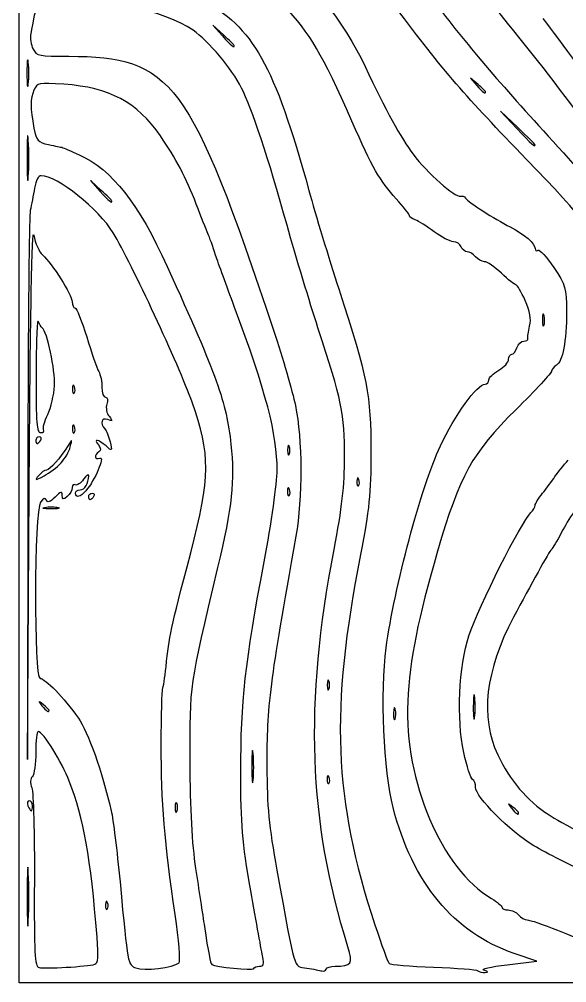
# Model space of a CAD drawing. Extents: x 32 to 2531, y 46 to 1398.
# Drawn here: x 32.3 to 253.1, y 45.7 to 434 of the extents above; entities that cross this region are included whole.
import ezdxf

# ---------------------------------------------------------------- set-up
doc = ezdxf.new("R2010")
doc.units = 0
doc.layers.add('IMAGE', color=7, linetype='CONTINUOUS')

msp = doc.modelspace()

# ---------------------------------------------------------------- linework, layer by layer
at = {"layer": 'IMAGE', "color": 7}
for points in [[(32.319879, 721.65756), (32.319879, 1397.653213), (1281.6532, 1397.653213), (2530.9865, 1397.653213), (2530.9865, 721.65312), (2530.9865, 45.6531), (1281.6532, 45.6531), (32.319879, 45.6531), (32.319879, 721.64876)], [(118.98655, 423.4038), (118.98655, 423.4038)], [(35.951074, 416.6532), (35.951074, 416.6532)], [(220.31988, 404.7799), (220.31988, 404.7799)], [(35.973347, 385.2712), (35.973347, 385.2712)], [(240.31988, 383.37), (240.31988, 383.37)], [(69.653213, 360.7371), (69.653213, 360.7371)], [(54.564035, 285.9032), (54.564035, 285.9032)], [(42.141113, 268.6091), (42.141113, 268.6091)], [(54.564035, 269.9032), (54.564035, 269.9032)], [(40.986546, 264.3204), (40.986546, 264.3204)], [(141.20292, 261.9865), (141.20292, 261.9865)], [(49.166633, 255.1932), (49.166633, 255.1932)], [(169.23064, 248.5699), (169.23064, 248.5699)], [(60.319879, 241.6532), (60.319879, 241.6532)], [(141.23064, 244.5699), (141.23064, 244.5699)], [(42.668758, 237.2628), (42.668758, 237.2628)], [(157.20292, 167.3199), (157.20292, 167.3199)], [(215.95285, 160.6293), (215.95285, 160.6293)], [(44.319879, 155.49), (44.319879, 155.49)], [(157.23064, 128.5699), (157.23064, 128.5699)], [(37.653213, 116.9865), (37.653213, 116.9865)], [(95.869587, 117.9865), (95.869587, 117.9865)], [(233.65321, 114.1566), (233.65321, 114.1566)], [(35.976555, 89.9865), (35.976555, 89.9865)], [(67.897369, 77.9032), (67.897369, 77.9032)], [(62.766809, 53.0905), (62.766809, 53.0905)], [(96.772749, 53.6885), (96.772749, 53.6885)], [(129.25304, 52.3199), (129.25304, 52.3199)], [(159.65528, 52.3199), (159.65528, 52.3199)], [(219.65321, 50.7332), (219.65321, 50.7332)]]:
    msp.add_lwpolyline(points, close=True, dxfattribs=at)
for points in [[(114.65321, 427.7371), (110.31988, 431.6532), (114.236, 427.3199)], [(217.31988, 407.7799), (214.31988, 410.3199), (216.85987, 407.3199)], [(233.31988, 390.37), (226.31988, 396.9865), (232.93643, 389.9865)], [(65.319879, 365.0704), (60.986546, 368.9865), (64.902667, 364.6532)], [(243.91063, 314.6278), (243.91053, 314.6278)], [(35.745771, 244.3199), (35.614078, 135.6532), (36.30031, 244.3199)], [(183.91063, 155.9612), (183.91053, 155.9612)], [(126.6314, 137.9513), (126.63121, 137.9513)], [(228.98655, 52.9119), (240.98655, 54.3199), (231.88055, 57.4365)]]:
    msp.add_lwpolyline(points, dxfattribs=at)
for points in [[(236.98429, 422.8231), (207.67991, 459.10051), (196.85432, 475.15193), (182.90421, 503.00933)], [(136.31988, 459.88585), (148.84154, 451.37269), (163.25409, 433.1192), (171.79441, 414.9574)], [(102.4046, 429.5949), (90.663921, 437.6727), (65.631619, 442.96108), (48.04903, 441.07813)], [(48.04903, 441.07813), (38.380995, 440.04279), (39.398467, 441.21672), (36.991214, 428.3199)], [(105.65321, 442.11801), (126.7061, 430.7148), (135.08291, 415.8501), (149.11973, 364.9865)], [(166.42055, 392.9865), (154.41463, 420.2088), (149.59697, 428.3853), (139.05524, 439.4309)], [(237.02104, 377.4397), (211.92233, 403.2223), (203.7258, 412.7407), (184.02195, 438.9862)], [(199.2703, 441.65326), (212.29496, 424.3729), (226.21373, 407.9907), (247.56406, 384.8123)], [(243.43272, 434.3219), (258.06798, 415.7703), (291.95222, 366.2284), (305.90164, 342.9865)], [(36.991214, 428.3199), (36.649014, 426.4865), (37.047254, 423.6592), (37.876198, 422.0368)], [(121.99388, 406.3199), (117.84947, 414.4), (108.7147, 425.2535), (102.4046, 429.5949)], [(114.236, 427.3199), (117.88638, 423.2806), (118.98655, 422.3737), (118.98655, 423.4038)], [(118.98655, 423.4038), (118.98655, 423.6332), (117.03655, 425.5832), (114.65321, 427.7371)], [(37.876198, 422.0368), (39.275175, 419.2988), (40.307043, 419.0882), (52.251065, 419.1023)], [(298.06236, 334.9099), (287.25377, 355.0746), (259.85996, 394.5042), (236.98429, 422.8231)], [(35.951074, 416.6532), (35.655305, 419.0365), (35.413311, 417.0865), (35.413311, 412.3199)], [(35.951074, 407.9865), (36.246842, 410.3699), (36.246842, 414.2699), (35.951074, 416.6532)], [(52.251065, 419.1023), (94.002041, 419.1523), (101.185, 409.5319), (134.96918, 308.3199)], [(35.413311, 412.3199), (35.413311, 407.5532), (35.655305, 405.6032), (35.951074, 407.9865)], [(171.79441, 414.9574), (180.00149, 397.5044), (186.24664, 386.0858), (191.10365, 379.6528)], [(50.319879, 407.839), (40.053593, 408.5459), (39.600682, 408.4549), (38.253715, 405.4137)], [(89.272578, 386.9865), (79.833263, 400.63), (68.735709, 406.5708), (50.319879, 407.839)], [(38.253715, 405.4137), (36.709441, 401.9269), (36.710457, 398.4346), (38.258115, 390.1066)], [(140.32597, 350.9865), (132.85383, 377.7621), (125.94399, 398.6186), (121.99388, 406.3199)], [(216.85987, 407.3199), (219.24683, 404.5006), (220.31988, 403.7129), (220.31988, 404.7799)], [(220.31988, 404.7799), (220.31988, 405.0329), (218.96988, 406.3829), (217.31988, 407.7799)], [(184.25764, 361.7066), (177.6788, 368.9573), (174.76348, 374.0698), (166.42055, 392.9865)], [(35.973317, 385.2712), (35.707917, 389.5146), (35.48831, 386.3865), (35.485302, 378.3199)], [(38.258115, 390.1066), (39.191423, 385.0846), (39.747581, 384.4637), (44.13771, 383.5433)], [(232.93643, 389.9865), (239.08464, 383.482), (240.31988, 382.3751), (240.31988, 383.37)], [(240.31988, 383.37), (240.31988, 383.5809), (237.16988, 386.7309), (233.31988, 390.37)], [(35.967847, 370.6045), (36.236255, 374.4278), (36.238717, 381.0278), (35.973347, 385.2712)], [(103.68695, 359.5555), (99.703182, 369.9357), (95.388539, 378.1466), (89.272578, 386.9865)], [(247.56406, 384.8123), (270.51156, 359.8999), (280.64733, 345.2554), (286.87485, 328.0148)], [(44.13771, 383.5433), (46.804539, 382.9841), (49.286491, 382.4548), (49.653158, 382.367)], [(49.653158, 382.367), (50.019825, 382.279), (53.093267, 380.9503), (56.483031, 379.4139)], [(35.485302, 378.3199), (35.482202, 370.2532), (35.699439, 366.7813), (35.967847, 370.6045)], [(56.483031, 379.4139), (69.694286, 373.4257), (80.482202, 359.7354), (92.016715, 334.3199)], [(191.10365, 379.6528), (196.85993, 372.0286), (208.09882, 362.049), (210.16928, 362.7233)], [(274.32163, 329.2576), (267.48771, 344.0488), (259.56988, 354.2764), (237.02104, 377.4397)], [(41.185538, 370.9865), (40.015637, 370.9865), (38.962682, 369.0535), (38.461914, 365.9865)], [(70.198666, 347.9196), (64.505453, 357.4702), (47.504841, 370.9865), (41.185538, 370.9865)], [(38.461914, 365.9865), (38.012905, 363.2365), (37.247717, 359.1865), (36.761497, 356.9865)], [(64.902667, 364.6532), (68.553042, 360.6139), (69.653213, 359.707), (69.653213, 360.7371)], [(69.653213, 360.7371), (69.653213, 360.9666), (67.703213, 362.9166), (65.319879, 365.0704)], [(149.11973, 364.9865), (151.75065, 355.4532), (157.1546, 337.6185), (161.12849, 325.3538)], [(189.65321, 354.8621), (189.65321, 355.3559), (187.2252, 358.4359), (184.25764, 361.7066)], [(210.16928, 362.7233), (210.85104, 362.9453), (211.76382, 362.6142), (212.19769, 361.9876)], [(212.19769, 361.9876), (213.29521, 360.4024), (223.92492, 353.5258), (230.23384, 350.3196)], [(108.37519, 347.6532), (107.74615, 349.1199), (105.63644, 354.4759), (103.68695, 359.5555)], [(36.761497, 356.9865), (36.275277, 354.7865), (35.818199, 304.0865), (35.745771, 244.3199)], [(191.98655, 353.1509), (190.70321, 353.5982), (189.65321, 354.3683), (189.65321, 354.8621)], [(36.30031, 244.3199), (36.724587, 311.5053), (37.429035, 350.7285), (38.145725, 347.0714)], [(152.77188, 309.6532), (149.50799, 319.5532), (143.90732, 338.1532), (140.32597, 350.9865)], [(199.65321, 348.3731), (196.71988, 350.5536), (193.26988, 352.7036), (191.98655, 353.1509)], [(230.23384, 350.3196), (236.12732, 347.3245), (240.31988, 343.6893), (240.31988, 341.5742)], [(38.145725, 347.0714), (38.783274, 343.818), (40.372963, 340.218), (41.678366, 339.0714)], [(102.00844, 279.6532), (96.55225, 294.8946), (77.736869, 335.274), (70.198666, 347.9196)], [(111.50837, 338.9865), (110.41417, 342.2865), (109.00423, 346.1865), (108.37519, 347.6532)], [(207.36172, 344.3642), (206.05537, 344.3882), (202.58655, 346.1925), (199.65321, 348.3731)], [(210.50437, 342.3199), (210.08227, 343.4199), (208.66808, 344.3398), (207.36172, 344.3642)], [(212.96593, 340.3199), (212.03419, 340.3199), (210.92649, 341.2199), (210.50437, 342.3199)], [(41.678366, 339.0714), (45.557406, 335.6641), (53.653213, 322.8856), (53.653213, 320.1703)], [(118.97187, 318.3199), (115.96115, 326.3865), (112.60258, 335.6865), (111.50837, 338.9865)], [(216.31988, 338.3199), (215.40696, 339.4199), (213.89769, 340.3199), (212.96593, 340.3199)], [(219.90548, 336.3199), (218.84632, 336.3199), (217.2328, 337.2199), (216.31988, 338.3199)], [(240.31988, 341.5742), (240.31988, 340.7976), (240.86184, 340.4972), (241.52424, 340.9065)], [(241.52424, 340.9065), (242.18664, 341.3159), (245.03664, 338.2013), (247.85757, 333.9852)], [(92.016715, 334.3199), (112.31012, 289.6048), (115.7141, 280.1037), (117.69004, 262.661)], [(226.74221, 331.6648), (224.04117, 334.2251), (220.96464, 336.3199), (219.90548, 336.3199)], [(232.59083, 326.9981), (232.07513, 327.0081), (229.44327, 329.1045), (226.74221, 331.6648)], [(247.85757, 333.9852), (252.67001, 326.7927), (252.98654, 325.7024), (252.98654, 316.3196)], [(236.3034, 320.7133), (234.77717, 324.1636), (233.10651, 326.9917), (232.59083, 326.9981)], [(161.12849, 325.3538), (172.83977, 289.2092), (174.13235, 282.6697), (174.11464, 259.6532)], [(53.653213, 320.1703), (53.653213, 318.7859), (54.165131, 317.6532), (54.79081, 317.6532)], [(238.1118, 310.3799), (238.79861, 313.2649), (238.27521, 316.2557), (236.3034, 320.7133)], [(54.79081, 317.6532), (55.416489, 317.6532), (57.541109, 312.4032), (59.512189, 305.9865)], [(136.31879, 252.1766), (136.31679, 266.8475), (131.90708, 283.6624), (118.97187, 318.3199)], [(243.91053, 314.6278), (243.57248, 315.9251), (243.27365, 315.1865), (243.24648, 312.9865)], [(243.86113, 310.6278), (244.22636, 311.5305), (244.24859, 313.3305), (243.91063, 314.6278)], [(252.98654, 316.3196), (252.98654, 304.1152), (251.46786, 296.0283), (248.90681, 294.595)], [(39.958401, 312.3199), (39.53967, 313.4199), (39.149703, 303.7699), (39.091809, 290.8754)], [(41.616502, 309.6532), (41.123277, 310.0199), (40.377133, 311.2199), (39.958401, 312.3199)], [(243.24648, 312.9865), (243.21928, 310.7865), (243.49589, 309.7251), (243.86113, 310.6278)], [(46.521851, 286.3199), (46.860361, 292.5927), (43.580714, 308.193), (41.616502, 309.6532)], [(134.96918, 308.3199), (138.51855, 297.6865), (142.43584, 284.1865), (143.67429, 278.3199)], [(163.51935, 257.6532), (163.56505, 274.7247), (162.35164, 280.5961), (152.77188, 309.6532)], [(237.39921, 305.3199), (237.25952, 305.8699), (237.58017, 308.1469), (238.1118, 310.3799)], [(59.512189, 305.9865), (61.483269, 299.5699), (63.67135, 293.278), (64.374591, 292.0046)], [(232.98655, 301.6532), (233.45205, 303.1199), (234.69248, 304.3199), (235.74307, 304.3199)], [(235.74307, 304.3199), (236.79364, 304.3199), (237.53892, 304.7699), (237.39921, 305.3199)], [(230.89669, 298.9865), (231.58061, 298.9865), (232.52104, 300.1865), (232.98655, 301.6532)], [(225.66164, 292.5912), (227.85701, 293.8404), (229.65321, 295.7904), (229.65321, 296.9245)], [(229.65321, 296.9245), (229.65321, 298.0586), (230.21279, 298.9865), (230.89669, 298.9865)], [(64.374591, 292.0046), (65.077833, 290.7313), (65.653213, 287.8813), (65.653213, 285.6713)], [(221.66164, 288.6532), (221.66564, 289.5699), (223.46628, 291.342), (225.66164, 292.5912)], [(246.98654, 292.2364), (246.98654, 291.5302), (240.47902, 284.51), (232.52537, 276.636)], [(248.90681, 294.595), (247.85066, 294.004), (246.98654, 292.9426), (246.98654, 292.2364)], [(39.091809, 290.8754), (39.003439, 271.1914), (39.297934, 267.431), (40.927894, 267.431)], [(220.22464, 286.9865), (221.01036, 286.9865), (221.65701, 287.7365), (221.66164, 288.6532)], [(43.787535, 274.7202), (45.093539, 277.4334), (46.323982, 282.6532), (46.521851, 286.3199)], [(53.758475, 285.0977), (53.700585, 283.6921), (54.015713, 282.9046), (54.458769, 283.3477)], [(54.564031, 285.9032), (54.138397, 286.9669), (53.822454, 286.6509), (53.758475, 285.0977)], [(54.458769, 283.3477), (54.901823, 283.7907), (54.949193, 284.9407), (54.564035, 285.9032)], [(65.653213, 285.6713), (65.653213, 283.4614), (66.293645, 281.6532), (67.076397, 281.6532)], [(202.11717, 262.0388), (207.84597, 274.3629), (217.00841, 286.9865), (220.22464, 286.9865)], [(67.076397, 281.6532), (67.903929, 281.6532), (68.136847, 280.5103), (67.632905, 278.9226)], [(101.4497, 218.9865), (109.4182, 249.5259), (109.50286, 258.7182), (102.00844, 279.6532)], [(67.632905, 278.9226), (67.142693, 277.378), (67.538035, 275.2425), (68.543055, 274.0063)], [(143.67429, 278.3199), (146.50185, 264.9254), (146.57875, 240.9219), (143.84301, 225.6532)], [(232.52537, 276.636), (214.86838, 259.1558), (209.98172, 250.3245), (200.99466, 219.6529)], [(42.141113, 268.6091), (41.740641, 269.2571), (42.481531, 272.0071), (43.787535, 274.7202)], [(67.986546, 272.6951), (65.501158, 273.6265), (64.741786, 271.1808), (66.814402, 268.9199)], [(68.543055, 274.0063), (70.080297, 272.1153), (70.005258, 271.9385), (67.986546, 272.6951)], [(40.927894, 267.431), (41.995637, 267.431), (42.541585, 267.9612), (42.141113, 268.6091)], [(53.758475, 269.0977), (53.700585, 267.6921), (54.015713, 266.9046), (54.458769, 267.3477)], [(54.564031, 269.9032), (54.138397, 270.9669), (53.822454, 270.6509), (53.758475, 269.0977)], [(54.458769, 267.3477), (54.901823, 267.7907), (54.949193, 268.9407), (54.564035, 269.9032)], [(66.814402, 268.9199), (67.453055, 268.2232), (68.398045, 265.8695), (68.914379, 263.6894)], [(40.398569, 265.6537), (39.621957, 265.6537), (38.986546, 265.0537), (38.986546, 264.3204)], [(38.986546, 264.3204), (38.986546, 263.587), (39.251135, 262.987), (39.574523, 262.987)], [(39.574523, 262.987), (39.897911, 262.987), (40.533321, 263.587), (40.986546, 264.3204)], [(40.986546, 264.3204), (41.439771, 265.0537), (41.175181, 265.6537), (40.398569, 265.6537)], [(52.888919, 261.6532), (53.726465, 264.8419), (53.689725, 264.866), (52.042166, 262.2089)], [(67.314869, 262.0227), (64.262526, 264.7851), (62.024239, 265.086), (64.221365, 262.4386)], [(52.042166, 262.2089), (48.920374, 257.174), (44.624843, 252.3199), (43.291246, 252.3199)], [(49.166633, 255.1932), (50.732347, 256.9129), (52.407377, 259.8199), (52.888919, 261.6532)], [(64.221365, 262.4386), (65.28871, 261.1525), (65.340363, 260.2839), (64.384623, 259.6932)], [(68.914379, 263.6894), (69.821298, 259.8602), (69.766999, 259.8036), (67.314869, 262.0227)], [(117.69004, 262.661), (119.31279, 248.336), (118.11317, 237.2529), (112.31334, 212.9865)], [(141.20292, 261.9865), (140.83304, 262.9032), (140.5304, 262.1532), (140.5304, 260.3199)], [(140.5304, 260.3199), (140.5304, 258.4865), (140.83304, 257.7365), (141.20292, 258.6532)], [(141.20292, 258.6532), (141.5728, 259.5699), (141.5728, 261.0699), (141.20292, 261.9865)], [(180.26049, 180.641), (183.55108, 205.1726), (194.31192, 245.2477), (202.11717, 262.0388)], [(64.867182, 257.1252), (66.978403, 257.9354), (62.782478, 248.1605), (59.227319, 243.9865)], [(64.384623, 259.6932), (62.298717, 258.4041), (62.695614, 256.2919), (64.867182, 257.1252)], [(159.26976, 220.3199), (162.43615, 236.8724), (163.4884, 246.1166), (163.51935, 257.6532)], [(174.11464, 259.6532), (174.10134, 242.719), (173.45941, 236.383), (169.92515, 218.3199)], [(42.319879, 249.9872), (44.519879, 251.1308), (47.600918, 253.4735), (49.166633, 255.1932)], [(248.31988, 249.6633), (249.41988, 251.3397), (251.81988, 254.3143), (253.65321, 256.2735)], [(269.99084, 254.5623), (255.33946, 234.8806), (254.44557, 233.5903), (250.88669, 226.9865)], [(40.149806, 250.1138), (38.454245, 248.0698), (38.613585, 248.0605), (42.319879, 249.9872)], [(43.291246, 252.3199), (42.569913, 252.3199), (41.156265, 251.3272), (40.149806, 250.1138)], [(58.22865, 248.5943), (57.078474, 246.9521), (55.578474, 245.9541), (54.895317, 246.3763)], [(56.843894, 244.3199), (58.665925, 244.3199), (60.319879, 247.0507), (60.319879, 250.0589)], [(60.319879, 250.0589), (60.319879, 250.8955), (59.378826, 250.2364), (58.22865, 248.5943)], [(131.06074, 215.3813), (133.95326, 230.7732), (136.31939, 247.3311), (136.31879, 252.1766)], [(169.23069, 248.5699), (168.80507, 249.6335), (168.48912, 249.3176), (168.42515, 247.7643)], [(169.12544, 246.0143), (169.56849, 246.4574), (169.61585, 247.6074), (169.23064, 248.5699)], [(243.31988, 242.9416), (244.96988, 244.9621), (247.21988, 247.9869), (248.31988, 249.6633)], [(53.653213, 245.2285), (53.653213, 244.175), (52.753213, 242.5661), (51.653213, 241.6532)], [(54.895317, 246.3763), (54.212159, 246.7985), (53.653213, 246.2823), (53.653213, 245.2285)], [(141.23069, 244.5699), (140.80507, 245.6335), (140.48912, 245.3176), (140.42515, 243.7643)], [(168.42515, 247.7643), (168.36725, 246.3588), (168.68237, 245.5713), (169.12544, 246.0143)], [(43.268545, 240.1405), (42.886182, 241.2876), (42.158525, 241.0578), (40.894282, 239.3905)], [(46.736546, 241.4032), (44.75441, 239.4211), (43.643226, 239.0165), (43.268545, 240.1405)], [(49.653213, 242.1566), (49.653213, 243.9225), (49.117393, 243.7841), (46.736546, 241.4032)], [(51.653213, 241.6532), (50.015202, 240.2938), (49.653213, 240.3849), (49.653213, 242.1566)], [(54.986546, 242.9865), (54.986546, 243.7199), (55.822353, 244.3199), (56.843894, 244.3199)], [(59.227319, 243.9865), (57.029945, 241.4067), (54.986546, 240.9249), (54.986546, 242.9865)], [(60.319879, 241.6532), (60.319879, 242.3865), (60.95529, 242.9865), (61.731902, 242.9865)], [(60.907857, 240.3199), (60.584469, 240.3199), (60.319879, 240.9199), (60.319879, 241.6532)], [(62.319879, 241.6532), (61.866654, 240.9199), (61.231245, 240.3199), (60.907857, 240.3199)], [(61.731902, 242.9865), (62.508514, 242.9865), (62.773105, 242.3865), (62.319879, 241.6532)], [(140.42515, 243.7643), (140.36725, 242.3588), (140.68237, 241.5713), (141.12544, 242.0143)], [(141.12544, 242.0143), (141.56849, 242.4574), (141.61585, 243.6074), (141.23064, 244.5699)], [(240.31988, 238.0604), (240.31988, 238.7246), (241.66988, 240.9211), (243.31988, 242.9416)], [(40.894282, 239.3905), (38.290689, 235.957), (38.120971, 168.3199), (40.715949, 168.3199)], [(44.986546, 236.656), (42.053213, 236.671), (41.010209, 236.9438), (42.668758, 237.2628)], [(42.668758, 237.2629), (44.327309, 237.5818), (46.727309, 237.5697), (48.002091, 237.2359)], [(48.002091, 237.2359), (49.276875, 236.9021), (47.919881, 236.6412), (44.986546, 236.656)], [(238.65321, 235.1971), (239.56988, 236.1078), (240.31988, 237.3963), (240.31988, 238.0604)], [(213.61547, 185.457), (217.78465, 197.8122), (234.55247, 231.1232), (238.65321, 235.1971)], [(143.84301, 225.6532), (133.20513, 166.2809), (132.07252, 157.3006), (132.15584, 132.9865)], [(250.88669, 226.9865), (249.10828, 223.6865), (247.31949, 220.6865), (246.91161, 220.3199)], [(91.508423, 172.9865), (92.876038, 185.9842), (93.056769, 186.8205), (101.4497, 218.9865)], [(164.85176, 60.0925), (148.90773, 111.1813), (147.28772, 157.6828), (159.26976, 220.3199)], [(169.92515, 218.3199), (157.61652, 155.4122), (159.00404, 119.7447), (175.73653, 68.9324)], [(200.99466, 219.6529), (193.05072, 192.5413), (189.79144, 176.0634), (188.99497, 158.9862)], [(246.91161, 220.3199), (246.10676, 219.5963), (238.36801, 205.7707), (231.61213, 192.9865)], [(121.65321, 130.7989), (121.65321, 159.1139), (123.3448, 174.3228), (131.06074, 215.3813)], [(112.31334, 212.9865), (100.75649, 164.6329), (100.97708, 166.1665), (101.09383, 134.9865)], [(231.61213, 192.9865), (220.20533, 171.4015), (218.05592, 152.7051), (225.24192, 137.5762)], [(211.56565, 138.5203), (208.594, 151.8774), (209.53201, 173.356), (213.61547, 185.457)], [(183.04252, 116.3199), (179.26416, 130.9738), (177.88267, 162.9142), (180.26049, 180.641)], [(90.132049, 164.0687), (90.426087, 164.5735), (91.045455, 168.5865), (91.508423, 172.9865)], [(40.715949, 168.3199), (42.792537, 168.3199), (50.249065, 160.5895), (56.149245, 152.3199)], [(157.20292, 167.3199), (156.83304, 168.2365), (156.5304, 167.4865), (156.5304, 165.6532)], [(157.20292, 163.9865), (157.5728, 164.9032), (157.5728, 166.4032), (157.20292, 167.3199)], [(89.577137, 141.6607), (89.588337, 153.4803), (89.838011, 163.5639), (90.132049, 164.0687)], [(156.5304, 165.6532), (156.5304, 163.8199), (156.83304, 163.0699), (157.20292, 163.9865)], [(41.986546, 157.8233), (39.871805, 159.4818), (39.824645, 159.4346), (41.483139, 157.3199)], [(215.95285, 160.6293), (215.65611, 163.0258), (215.40719, 161.3865), (215.39971, 156.9865)], [(215.93925, 152.6293), (216.24348, 154.6329), (216.2496, 158.2329), (215.95285, 160.6293)], [(41.483139, 157.3199), (43.224965, 155.0989), (44.319879, 154.3926), (44.319879, 155.49)], [(44.319879, 155.49), (44.319879, 155.7668), (43.269879, 156.8168), (41.986546, 157.8233)], [(183.91053, 155.9612), (183.57248, 157.2585), (183.27365, 156.5199), (183.24648, 154.3199)], [(183.86113, 151.9612), (184.22636, 152.8639), (184.24859, 154.6639), (183.91063, 155.9612)], [(188.99497, 158.9862), (187.50074, 126.948), (202.5742, 91.4986), (222.76228, 79.5733)], [(215.39971, 156.9865), (215.39171, 152.5865), (215.63501, 150.6258), (215.93925, 152.6293)], [(56.149245, 152.3199), (60.073321, 146.8199), (65.739511, 130.8641), (69.406987, 114.9865)], [(183.24648, 154.3199), (183.21928, 152.1199), (183.49589, 151.0585), (183.86113, 151.9612)], [(39.986546, 146.984), (39.436546, 146.984), (38.986546, 143.2065), (38.986546, 138.5865)], [(52.487911, 126.9197), (49.638955, 134.3637), (41.778595, 146.9793), (39.986546, 146.984)], [(95.160541, 73.1728), (90.890977, 102.0567), (89.555207, 118.4417), (89.577137, 141.6607)], [(126.63121, 137.9513), (126.34955, 141.0874), (126.11514, 138.8532), (126.11029, 132.9865)], [(38.986546, 138.5865), (38.986546, 133.9665), (38.36425, 129.5643), (37.603665, 128.8037)], [(126.6224, 127.2846), (126.90891, 130.0153), (126.91287, 134.8153), (126.6314, 137.9513)], [(215.07169, 127.6003), (214.3852, 128.0246), (212.80748, 132.9386), (211.56565, 138.5203)], [(225.24192, 137.5762), (230.26793, 126.9947), (236.78588, 119.3637), (245.97016, 113.308)], [(101.09383, 134.9865), (101.16693, 115.4596), (101.91095, 101.6437), (103.42738, 91.6532)], [(126.11029, 132.9865), (126.10529, 127.1199), (126.3359, 124.554), (126.6224, 127.2846)], [(132.15584, 132.9865), (132.21134, 116.7963), (132.98304, 108.7958), (136.20708, 90.9865)], [(37.603665, 128.8037), (36.737213, 127.9372), (36.655751, 126.2194), (37.385531, 124.2037)], [(125.69576, 82.7436), (122.16066, 102.9355), (121.65321, 108.9677), (121.65321, 130.7989)], [(157.23069, 128.5699), (156.80507, 129.6335), (156.48912, 129.3176), (156.42515, 127.7643)], [(157.12544, 126.0143), (157.56849, 126.4574), (157.61585, 127.6074), (157.23064, 128.5699)], [(63.704461, 63.9883), (61.06061, 96.4056), (58.353705, 111.5929), (52.487911, 126.9197)], [(156.42515, 127.7643), (156.36725, 126.3588), (156.68237, 125.5713), (157.12544, 126.0143)], [(216.31988, 124.4681), (216.31988, 125.7665), (215.7582, 127.176), (215.07169, 127.6003)], [(239.82272, 100.8788), (230.13213, 106.6322), (216.31988, 120.495), (216.31988, 124.4681)], [(37.385531, 124.2037), (38.026142, 122.4343), (38.486325, 105.554), (38.408159, 86.692)], [(36.361726, 118.9865), (35.651407, 118.9865), (35.415601, 118.0865), (35.837711, 116.9865)], [(35.837711, 116.9865), (36.259821, 115.8865), (36.84099, 114.9865), (37.129198, 114.9865)], [(37.653213, 116.9865), (37.653213, 118.0865), (37.072043, 118.9865), (36.361726, 118.9865)], [(37.129198, 114.9865), (37.417406, 114.9865), (37.653213, 115.8865), (37.653213, 116.9865)], [(95.869587, 117.9865), (95.499703, 118.9032), (95.197073, 118.1532), (95.197073, 116.3199)], [(95.869587, 114.6532), (96.23947, 115.5699), (96.23947, 117.0699), (95.869587, 117.9865)], [(231.31988, 116.49), (229.20513, 118.1485), (229.15797, 118.1013), (230.81647, 115.9865)], [(69.406987, 114.9865), (70.169237, 111.6865), (71.758709, 98.7865), (72.939147, 86.3199)], [(95.197073, 116.3199), (95.197073, 114.4865), (95.499703, 113.7365), (95.869587, 114.6532)], [(231.88055, 57.4365), (207.6328, 65.7356), (190.87585, 85.9392), (183.04252, 116.3199)], [(230.81647, 115.9865), (232.55829, 113.7655), (233.65321, 113.0592), (233.65321, 114.1566)], [(233.65321, 114.1566), (233.65321, 114.4335), (232.60321, 115.4835), (231.31988, 116.49)], [(245.97016, 113.308), (249.82917, 110.7636), (266.97533, 101.5599), (284.07273, 92.8553)], [(262.98655, 89.0621), (255.28655, 92.5692), (244.86283, 97.8866), (239.82272, 100.8788)], [(35.976555, 89.9865), (35.723473, 95.3032), (35.516405, 90.9532), (35.516405, 80.3199)], [(35.976555, 70.6532), (36.229637, 75.9699), (36.229637, 84.6699), (35.976555, 89.9865)], [(103.42738, 91.6532), (104.6518, 83.5865), (106.24431, 73.0865), (106.96631, 68.3199)], [(136.20708, 90.9865), (143.77664, 49.1731), (142.77331, 52.4663), (148.21875, 51.5608)], [(38.408159, 86.692), (38.285386, 57.0649), (38.541909, 52.3192), (40.292959, 51.8231)], [(72.939147, 86.3199), (76.168082, 52.2189), (76.006349, 53.0941), (79.35653, 51.5915)], [(130.51786, 55.9865), (130.08911, 58.0032), (127.91916, 70.0439), (125.69576, 82.7436)], [(35.516405, 80.3199), (35.516405, 69.6865), (35.723473, 65.3365), (35.976555, 70.6532)], [(67.897365, 77.9032), (67.47173, 78.9668), (67.155787, 78.6509), (67.091809, 77.0976)], [(67.792102, 75.3476), (68.235157, 75.7907), (68.282526, 76.9407), (67.897369, 77.9032)], [(222.76228, 79.5733), (225.08562, 78.2009), (226.98654, 76.6073), (226.98654, 76.0321)], [(67.091809, 77.0976), (67.033919, 75.6921), (67.349046, 74.9045), (67.792102, 75.3476)], [(226.98654, 76.0321), (226.98654, 75.4569), (228.11308, 74.9862), (229.48996, 74.9862)], [(229.48996, 74.9862), (230.86682, 74.9862), (232.74029, 74.0862), (233.65321, 72.9862)], [(96.772749, 53.6885), (97.388493, 54.2405), (96.663002, 63.0085), (95.160541, 73.1728)], [(233.65321, 72.9862), (234.56613, 71.8862), (236.12398, 70.9862), (237.11509, 70.9862)], [(237.11509, 70.9862), (238.10621, 70.9862), (243.58274, 69.1213), (249.28517, 66.842)], [(106.96631, 68.3199), (108.51761, 58.078), (109.42938, 53.3943), (109.94468, 53.0199)], [(175.73653, 68.9324), (178.38308, 60.8955), (180.94701, 53.9152), (181.43416, 53.4205)], [(249.28517, 66.842), (254.9876, 64.5626), (260.25321, 62.5442), (260.98654, 62.3568)], [(62.766809, 53.0905), (64.147963, 53.5297), (64.358171, 55.9729), (63.704461, 63.9883)], [(159.65528, 52.3199), (166.36679, 52.3199), (166.98765, 53.2485), (164.85176, 60.0925)], [(129.25309, 52.3199), (130.78336, 52.3199), (131.10139, 53.2419), (130.51786, 55.9865)], [(40.292959, 51.8231), (42.505127, 51.1964), (59.894733, 52.1771), (62.766809, 53.0905)], [(79.35653, 51.5915), (82.384397, 50.2332), (94.553185, 51.6981), (96.772749, 53.6885)], [(109.94468, 53.0199), (111.29412, 52.0393), (126.40524, 50.512), (126.76427, 51.3199)], [(126.76427, 51.3199), (127.00871, 51.8699), (128.12866, 52.3199), (129.25304, 52.3199)], [(148.21875, 51.5608), (150.84104, 51.1249), (153.58655, 50.6073), (154.31988, 50.4107)], [(154.31988, 50.4107), (155.05321, 50.214), (155.85321, 50.5632), (156.09765, 51.1865)], [(156.09765, 51.1865), (156.34211, 51.8099), (157.94303, 52.3199), (159.65528, 52.3199)], [(181.43416, 53.4205), (181.92131, 52.9259), (189.99219, 52.2535), (199.36944, 51.9265)], [(199.36944, 51.9265), (208.74669, 51.5995), (216.79669, 50.9541), (217.25832, 50.4925)], [(217.25832, 50.4925), (217.71996, 50.0309), (219.04765, 49.7228), (220.20877, 49.8079)], [(219.65321, 50.7332), (218.18655, 51.1572), (222.38655, 52.1376), (228.98655, 52.9119)], [(220.20877, 49.8079), (221.66099, 49.9145), (221.4876, 50.2031), (219.65321, 50.7332)]]:
    msp.add_open_spline(points, degree=3, dxfattribs=at)

doc.saveas('drawing.dxf')
